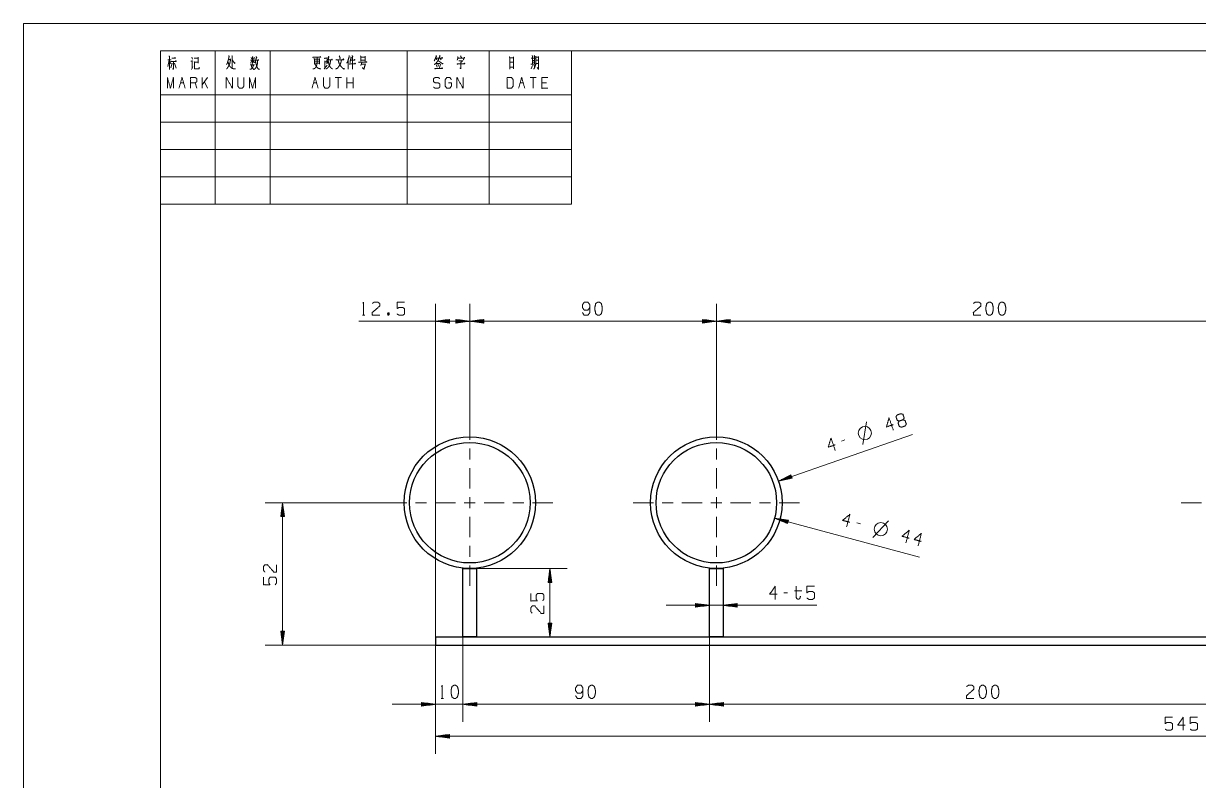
# Model space of a CAD drawing. Header units: millimetres. Extents: x 0 to 420, y 0 to 297.
# Drawn here: x 0 to 214.5, y 158.8 to 297 of the extents above; entities that cross this region are included whole.
import ezdxf

# ---------------------------------------------------------------- set-up
doc = ezdxf.new("R2010")
doc.units = ezdxf.units.MM
doc.layers.add('101', color=7, linetype='Continuous', true_color=0xffffff)

msp = doc.modelspace()

# ---------------------------------------------------------------- linework, layer by layer
at = {"layer": '101', "color": 133, "linetype": 'Continuous', "lineweight": 18}
for p, q in [((0, 297), (0, 0)), ((420, 297), (0, 297)), ((415, 292), (25, 292)), ((25, 292), (25, 264)), ((25, 292), (25, 5)), ((25, 292), (100, 292)), ((25, 292), (100, 292)), ((25, 292), (100, 292)), ((35, 292), (35, 264)), ((45, 292), (45, 264)), ((70, 292), (70, 264)), ((85, 292), (85, 264)), ((100, 292), (100, 264)), ((25, 284), (100, 284)), ((25, 279), (100, 279)), ((25, 274), (100, 274)), ((25, 269), (100, 269)), ((25, 264), (100, 264))]:
    msp.add_line(p, q, dxfattribs=at)
at = {"layer": '101', "color": 72, "linetype": 'Continuous', "lineweight": 18}
for p, q in [((26.57, 290.3), (26.35, 289.18)), ((26.36, 290.36), (26.98, 290.36)), ((26.69, 290.14), (26.91, 289.66)), ((27.11, 289.78), (26.88, 288.91)), ((27.56, 289.76), (27.87, 288.87)), ((30.74, 290.88), (30.87, 290.49)), ((31.13, 290.07), (31.22, 289.97)), ((37.42, 290.41), (37.77, 290.41)), ((41.69, 290.2), (41.43, 289.78)), ((41.53, 290.78), (41.66, 290.49)), ((41.88, 290.18), (42.11, 289.91)), ((42.14, 290.82), (41.95, 290.49)), ((53.1, 289.76), (53.98, 289.76)), ((53.11, 290.49), (53.99, 290.49)), ((53.11, 290.14), (53.98, 290.14)), ((54.01, 290.63), (54.01, 289.56)), ((55, 290.16), (55, 288.89)), ((55.02, 290.01), (55.35, 290.01)), ((55.4, 290.82), (55.37, 289.89)), ((59.27, 290.28), (59.27, 288.65)), ((61.56, 290.86), (62.32, 290.86)), ((61.56, 290.28), (62.32, 290.28)), ((61.73, 289.91), (61.56, 289.33)), ((61.6, 289.56), (62.33, 289.56)), ((62.33, 291.05), (62.33, 290.09)), ((75.35, 289.72), (76.07, 289.72)), ((75.6, 289.62), (75.76, 289.2)), ((76.13, 289.56), (75.92, 288.89)), ((76.04, 290.67), (76.21, 290.34)), ((92.86, 289.95), (93.25, 289.95)), ((93.22, 291.13), (93.33, 290.98)), ((30.65, 288.62), (30.93, 289.08)), ((41.4, 289.47), (42.16, 289.47)), ((75.31, 289.52), (75.48, 289.02)), ((92.92, 289.33), (92.65, 288.71)), ((93.18, 289.37), (93.28, 289.04)), ((93.75, 288.94), (94, 288.69)), ((28.66, 286.17), (29.22, 286.17)), ((31.62, 285.18), (31.34, 286.17)), ((33.59, 287.14), (32.63, 285.78)), ((32.63, 285.18), (32.63, 287.14)), ((33.59, 285.18), (33.04, 286.36)), ((52.94, 286.17), (53.49, 286.17)), ((58.02, 287.14), (56.9, 287.14)), ((57.46, 287.14), (57.46, 285.18)), ((59.02, 285.18), (59.02, 287.14)), ((60.14, 286.17), (59.02, 286.17)), ((60.14, 285.18), (60.14, 287.14)), ((90.65, 286.17), (91.2, 286.17)), ((93.6, 287.14), (92.49, 287.14)), ((93.05, 287.14), (93.05, 285.18)), ((95.45, 286.17), (94.61, 286.17)), ((61.85, 243.75), (62.28, 243.75)), ((66.53, 244.2), (66.69, 243.77)), ((153.2, 220.17), (153.89, 224.27)), ((149.91, 220.97), (149.28, 220.74)), ((155.01, 203.18), (157.88, 206.19)), ((152.74, 205.69), (152.09, 205.86)), ((139.47, 193.08), (138.79, 193.08)), ((140.73, 193.46), (142.06, 193.46)), ((76.23, 173.81), (76.65, 173.81))]:
    msp.add_line(p, q, dxfattribs=at)
at = {"layer": '101', "color": 22, "linetype": 'Continuous', "lineweight": 18}
for p, q in [((75.21, 185.02), (75.21, 245.83)), ((81.46, 224.7), (81.46, 245.83)), ((81.46, 224.7), (81.46, 245.83)), ((126.46, 224.7), (126.46, 245.83)), ((126.46, 224.7), (126.46, 245.83)), ((81.46, 242.65), (61.22, 242.65)), ((77.75, 242.99), (75.21, 242.65)), ((75.21, 242.65), (77.75, 242.32)), ((77.75, 242.68), (75.4, 242.68)), ((77.75, 242.63), (75.4, 242.63)), ((77.75, 242.73), (75.79, 242.73)), ((77.75, 242.58), (75.79, 242.58)), ((77.75, 242.78), (76.17, 242.78)), ((77.75, 242.53), (76.17, 242.53)), ((77.75, 242.83), (76.56, 242.83)), ((77.75, 242.48), (76.56, 242.48)), ((77.75, 242.88), (76.95, 242.88)), ((77.75, 242.42), (76.95, 242.42)), ((77.75, 242.93), (77.33, 242.93)), ((77.75, 242.37), (77.33, 242.37)), ((77.75, 242.98), (77.72, 242.98)), ((77.75, 242.98), (77.72, 242.98)), ((77.75, 242.32), (77.75, 242.99)), ((81.46, 242.65), (78.92, 242.99)), ((78.92, 242.99), (78.92, 242.32)), ((78.92, 242.98), (78.95, 242.98)), ((78.92, 242.98), (78.95, 242.98)), ((78.92, 242.93), (79.34, 242.93)), ((78.92, 242.88), (79.72, 242.88)), ((78.92, 242.83), (80.11, 242.83)), ((78.92, 242.78), (80.5, 242.78)), ((78.92, 242.73), (80.88, 242.73)), ((78.92, 242.68), (81.27, 242.68)), ((78.92, 242.32), (81.46, 242.65)), ((78.92, 242.63), (81.27, 242.63)), ((78.92, 242.58), (80.88, 242.58)), ((78.92, 242.53), (80.5, 242.53)), ((78.92, 242.48), (80.11, 242.48)), ((78.92, 242.42), (79.72, 242.42)), ((78.92, 242.37), (79.34, 242.37)), ((84, 242.99), (81.46, 242.65)), ((81.46, 242.65), (126.46, 242.65)), ((81.46, 242.65), (84, 242.32)), ((84, 242.68), (81.65, 242.68)), ((84, 242.63), (81.65, 242.63)), ((84, 242.73), (82.04, 242.73)), ((84, 242.58), (82.04, 242.58)), ((84, 242.78), (82.42, 242.78)), ((84, 242.53), (82.42, 242.53)), ((84, 242.83), (82.81, 242.83)), ((84, 242.48), (82.81, 242.48)), ((84, 242.88), (83.2, 242.88)), ((84, 242.42), (83.2, 242.42)), ((84, 242.93), (83.58, 242.93)), ((84, 242.37), (83.58, 242.37)), ((84, 242.98), (83.97, 242.98)), ((84, 242.98), (83.97, 242.98)), ((84, 242.32), (84, 242.99)), ((123.92, 242.99), (123.92, 242.32)), ((126.46, 242.65), (123.92, 242.99)), ((123.92, 242.98), (123.95, 242.98)), ((123.92, 242.98), (123.95, 242.98)), ((123.92, 242.93), (124.34, 242.93)), ((123.92, 242.88), (124.72, 242.88)), ((123.92, 242.83), (125.11, 242.83)), ((123.92, 242.78), (125.5, 242.78)), ((123.92, 242.73), (125.88, 242.73)), ((123.92, 242.68), (126.27, 242.68)), ((123.92, 242.32), (126.46, 242.65)), ((123.92, 242.63), (126.27, 242.63)), ((123.92, 242.58), (125.88, 242.58)), ((123.92, 242.53), (125.5, 242.53)), ((123.92, 242.48), (125.11, 242.48)), ((123.92, 242.42), (124.72, 242.42)), ((123.92, 242.37), (124.34, 242.37)), ((129, 242.99), (126.46, 242.65)), ((126.46, 242.65), (129, 242.32)), ((126.46, 242.65), (226.46, 242.65)), ((129, 242.68), (126.65, 242.68)), ((129, 242.63), (126.65, 242.63)), ((129, 242.73), (127.04, 242.73)), ((129, 242.58), (127.04, 242.58)), ((129, 242.78), (127.42, 242.78)), ((129, 242.53), (127.42, 242.53)), ((129, 242.83), (127.81, 242.83)), ((129, 242.48), (127.81, 242.48)), ((129, 242.88), (128.2, 242.88)), ((129, 242.42), (128.2, 242.42)), ((129, 242.93), (128.58, 242.93)), ((129, 242.37), (128.58, 242.37)), ((129, 242.98), (128.97, 242.98)), ((129, 242.98), (128.97, 242.98)), ((129, 242.32), (129, 242.99)), ((77.75, 242.32), (77.72, 242.32)), ((77.75, 242.32), (77.72, 242.32)), ((78.92, 242.32), (78.95, 242.32)), ((78.92, 242.32), (78.95, 242.32)), ((84, 242.32), (83.97, 242.32)), ((84, 242.32), (83.97, 242.32)), ((123.92, 242.32), (123.95, 242.32)), ((123.92, 242.32), (123.95, 242.32)), ((129, 242.32), (128.97, 242.32)), ((129, 242.32), (128.97, 242.32)), ((137.79, 213.47), (162.25, 222)), ((140.08, 214.62), (137.79, 213.47)), ((140.13, 214.48), (139.01, 214.09)), ((140.11, 214.52), (139.36, 214.26)), ((140.1, 214.57), (139.7, 214.44)), ((140.08, 214.62), (140.05, 214.61)), ((140.08, 214.62), (140.05, 214.61)), ((140.3, 213.99), (140.08, 214.62)), ((137.79, 213.47), (140.3, 213.99)), ((140.18, 214.33), (137.97, 213.56)), ((140.2, 214.28), (137.98, 213.51)), ((140.16, 214.38), (138.31, 213.74)), ((140.21, 214.24), (138.36, 213.59)), ((140.15, 214.43), (138.66, 213.91)), ((140.23, 214.19), (138.74, 213.67)), ((140.25, 214.14), (139.13, 213.75)), ((140.26, 214.09), (139.51, 213.83)), ((140.28, 214.05), (139.89, 213.91)), ((140.3, 214), (140.27, 213.99)), ((140.3, 214), (140.27, 213.99)), ((66.29, 209.52), (44.1, 209.52)), ((47.28, 209.52), (46.94, 206.98)), ((47.1, 206.98), (47.1, 208.17)), ((47.15, 206.98), (47.15, 208.56)), ((47.2, 206.98), (47.2, 208.94)), ((47.25, 206.98), (47.25, 209.33)), ((47.61, 206.98), (47.28, 209.52)), ((47.28, 183.52), (47.28, 209.52)), ((47.3, 206.98), (47.3, 209.33)), ((47.36, 206.98), (47.36, 208.94)), ((47.41, 206.98), (47.41, 208.56)), ((47.46, 206.98), (47.46, 208.17)), ((46.94, 206.98), (47.61, 206.98)), ((46.95, 206.98), (46.95, 207.01)), ((46.95, 206.98), (46.95, 207.01)), ((47, 206.98), (47, 207.4)), ((47.05, 206.98), (47.05, 207.79)), ((47.51, 206.98), (47.51, 207.79)), ((47.56, 206.98), (47.56, 207.4)), ((47.61, 206.98), (47.61, 207.01)), ((47.61, 206.98), (47.61, 207.01)), ((137.09, 206.68), (163.53, 199.61)), ((137.09, 206.68), (139.45, 205.7)), ((139.63, 206.35), (137.09, 206.68)), ((139.53, 206), (137.27, 206.61)), ((139.55, 206.05), (137.28, 206.66)), ((139.52, 205.95), (137.63, 206.46)), ((139.56, 206.1), (137.67, 206.6)), ((139.51, 205.9), (137.99, 206.31)), ((139.57, 206.15), (138.05, 206.55)), ((139.49, 205.85), (138.35, 206.16)), ((139.59, 206.2), (138.44, 206.5)), ((139.48, 205.8), (138.7, 206.01)), ((139.6, 206.25), (138.82, 206.45)), ((139.61, 206.29), (139.21, 206.4)), ((139.45, 205.7), (139.63, 206.35)), ((139.63, 206.34), (139.59, 206.35)), ((139.63, 206.34), (139.59, 206.35)), ((139.47, 205.75), (139.06, 205.86)), ((139.46, 205.71), (139.42, 205.71)), ((139.46, 205.71), (139.42, 205.71)), ((82.71, 197.52), (99.25, 197.52)), ((96.08, 197.52), (95.74, 194.98)), ((96.05, 194.98), (96.05, 197.33)), ((96.41, 194.98), (96.08, 197.52)), ((96.08, 185.02), (96.08, 197.52)), ((96.1, 194.98), (96.1, 197.33)), ((95.8, 194.98), (95.8, 195.4)), ((95.85, 194.98), (95.85, 195.79)), ((95.9, 194.98), (95.9, 196.17)), ((95.95, 194.98), (95.95, 196.56)), ((96, 194.98), (96, 196.94)), ((96.16, 194.98), (96.16, 196.94)), ((96.21, 194.98), (96.21, 196.56)), ((96.26, 194.98), (96.26, 196.17)), ((96.31, 194.98), (96.31, 195.79)), ((96.36, 194.98), (96.36, 195.4)), ((95.74, 194.98), (96.41, 194.98)), ((95.75, 194.98), (95.75, 195.01)), ((95.75, 194.98), (95.75, 195.01)), ((96.41, 194.98), (96.41, 195.01)), ((96.41, 194.98), (96.41, 195.01)), ((122.67, 191.12), (122.67, 190.45)), ((125.21, 190.79), (122.67, 191.12)), ((122.67, 191.12), (122.7, 191.12)), ((122.67, 191.12), (122.7, 191.12)), ((122.67, 191.07), (123.09, 191.07)), ((122.67, 191.02), (123.47, 191.02)), ((122.67, 190.97), (123.86, 190.97)), ((122.67, 190.92), (124.25, 190.92)), ((130.25, 191.12), (127.71, 190.79)), ((130.25, 190.92), (128.67, 190.92)), ((130.25, 190.97), (129.06, 190.97)), ((130.25, 191.02), (129.45, 191.02)), ((130.25, 191.07), (129.83, 191.07)), ((130.25, 191.12), (130.22, 191.12)), ((130.25, 191.12), (130.22, 191.12)), ((130.25, 190.45), (130.25, 191.12)), ((144.79, 190.79), (117.27, 190.79)), ((122.67, 190.86), (124.63, 190.86)), ((122.67, 190.81), (125.02, 190.81)), ((122.67, 190.45), (125.21, 190.79)), ((122.67, 190.76), (125.02, 190.76)), ((122.67, 190.71), (124.63, 190.71)), ((122.67, 190.66), (124.25, 190.66)), ((122.67, 190.61), (123.86, 190.61)), ((122.67, 190.56), (123.47, 190.56)), ((122.67, 190.51), (123.09, 190.51)), ((122.67, 190.46), (122.7, 190.46)), ((122.67, 190.46), (122.7, 190.46)), ((127.71, 190.79), (130.25, 190.45)), ((130.25, 190.81), (127.9, 190.81)), ((130.25, 190.76), (127.9, 190.76)), ((130.25, 190.86), (128.29, 190.86)), ((130.25, 190.71), (128.29, 190.71)), ((130.25, 190.66), (128.67, 190.66)), ((130.25, 190.61), (129.06, 190.61)), ((130.25, 190.56), (129.45, 190.56)), ((130.25, 190.51), (129.83, 190.51)), ((130.25, 190.46), (130.22, 190.46)), ((130.25, 190.46), (130.22, 190.46)), ((96.41, 187.56), (95.74, 187.56)), ((95.74, 187.56), (96.08, 185.02)), ((95.75, 187.56), (95.75, 187.53)), ((95.75, 187.56), (95.75, 187.53)), ((95.8, 187.56), (95.8, 187.14)), ((95.85, 187.56), (95.85, 186.76)), ((95.9, 187.56), (95.9, 186.37)), ((95.95, 187.56), (95.95, 185.99)), ((96, 187.56), (96, 185.6)), ((96.05, 187.56), (96.05, 185.22)), ((96.08, 185.02), (96.41, 187.56)), ((96.1, 187.56), (96.1, 185.22)), ((96.16, 187.56), (96.16, 185.6)), ((96.21, 187.56), (96.21, 185.99)), ((96.26, 187.56), (96.26, 186.37)), ((96.31, 187.56), (96.31, 186.76)), ((96.36, 187.56), (96.36, 187.14)), ((96.41, 187.56), (96.41, 187.53)), ((96.41, 187.56), (96.41, 187.53)), ((46.94, 186.06), (47.28, 183.52)), ((47.61, 186.06), (46.94, 186.06)), ((46.95, 186.06), (46.95, 186.03)), ((46.95, 186.06), (46.95, 186.03)), ((47, 186.06), (47, 185.64)), ((47.05, 186.06), (47.05, 185.26)), ((47.1, 186.06), (47.1, 184.87)), ((47.15, 186.06), (47.15, 184.49)), ((47.2, 186.06), (47.2, 184.1)), ((47.25, 186.06), (47.25, 183.72)), ((47.28, 183.52), (47.61, 186.06)), ((47.3, 186.06), (47.3, 183.72)), ((47.36, 186.06), (47.36, 184.1)), ((47.41, 186.06), (47.41, 184.49)), ((47.46, 186.06), (47.46, 184.87)), ((47.51, 186.06), (47.51, 185.26)), ((47.56, 186.06), (47.56, 185.64)), ((47.61, 186.06), (47.61, 186.03)), ((47.61, 186.06), (47.61, 186.03)), ((75.21, 185.02), (75.21, 169.55)), ((80.21, 185.02), (80.21, 169.55)), ((80.21, 185.02), (80.21, 169.55)), ((82.71, 185.02), (99.25, 185.02)), ((125.21, 185.02), (125.21, 169.55)), ((125.21, 185.02), (125.21, 169.55)), ((75.21, 183.52), (44.1, 183.52)), ((75.21, 183.52), (75.21, 163.71)), ((67.27, 172.72), (88.15, 172.72)), ((72.67, 173.06), (72.67, 172.39)), ((75.21, 172.72), (72.67, 173.06)), ((72.67, 173.05), (72.7, 173.05)), ((72.67, 173.05), (72.7, 173.05)), ((72.67, 173), (73.09, 173)), ((72.67, 172.95), (73.47, 172.95)), ((72.67, 172.9), (73.86, 172.9)), ((72.67, 172.85), (74.25, 172.85)), ((72.67, 172.8), (74.63, 172.8)), ((72.67, 172.75), (75.02, 172.75)), ((72.67, 172.39), (75.21, 172.72)), ((72.67, 172.7), (75.02, 172.7)), ((72.67, 172.65), (74.63, 172.65)), ((72.67, 172.59), (74.25, 172.59)), ((72.67, 172.54), (73.86, 172.54)), ((72.67, 172.49), (73.47, 172.49)), ((72.67, 172.44), (73.09, 172.44)), ((72.67, 172.39), (72.7, 172.39)), ((72.67, 172.39), (72.7, 172.39)), ((82.75, 173.06), (80.21, 172.72)), ((82.75, 173.06), (80.21, 172.72)), ((80.21, 172.72), (82.75, 172.39)), ((125.21, 172.72), (80.21, 172.72)), ((80.21, 172.72), (82.75, 172.39)), ((82.75, 172.75), (80.4, 172.75)), ((82.75, 172.75), (80.4, 172.75)), ((82.75, 172.7), (80.4, 172.7)), ((82.75, 172.7), (80.4, 172.7)), ((82.75, 172.8), (80.79, 172.8)), ((82.75, 172.8), (80.79, 172.8)), ((82.75, 172.65), (80.79, 172.65)), ((82.75, 172.65), (80.79, 172.65)), ((82.75, 172.85), (81.17, 172.85)), ((82.75, 172.85), (81.17, 172.85)), ((82.75, 172.59), (81.17, 172.59)), ((82.75, 172.59), (81.17, 172.59)), ((82.75, 172.9), (81.56, 172.9)), ((82.75, 172.9), (81.56, 172.9)), ((82.75, 172.54), (81.56, 172.54)), ((82.75, 172.54), (81.56, 172.54)), ((82.75, 172.95), (81.95, 172.95)), ((82.75, 172.95), (81.95, 172.95)), ((82.75, 172.49), (81.95, 172.49)), ((82.75, 172.49), (81.95, 172.49)), ((82.75, 173), (82.33, 173)), ((82.75, 173), (82.33, 173)), ((82.75, 172.44), (82.33, 172.44)), ((82.75, 172.44), (82.33, 172.44)), ((82.75, 173.05), (82.72, 173.05)), ((82.75, 173.05), (82.72, 173.05)), ((82.75, 173.05), (82.72, 173.05)), ((82.75, 173.05), (82.72, 173.05)), ((82.75, 172.39), (82.72, 172.39)), ((82.75, 172.39), (82.72, 172.39)), ((82.75, 172.39), (82.72, 172.39)), ((82.75, 172.39), (82.72, 172.39)), ((82.75, 172.39), (82.75, 173.06)), ((82.75, 172.39), (82.75, 173.06)), ((122.67, 173.06), (122.67, 172.39)), ((125.21, 172.72), (122.67, 173.06)), ((122.67, 173.05), (122.7, 173.05)), ((122.67, 173.05), (122.7, 173.05)), ((122.67, 173), (123.09, 173)), ((122.67, 172.95), (123.47, 172.95)), ((122.67, 172.9), (123.86, 172.9)), ((122.67, 172.85), (124.25, 172.85)), ((122.67, 172.8), (124.63, 172.8)), ((122.67, 172.75), (125.02, 172.75)), ((122.67, 172.39), (125.21, 172.72)), ((122.67, 172.7), (125.02, 172.7)), ((122.67, 172.65), (124.63, 172.65)), ((122.67, 172.59), (124.25, 172.59)), ((122.67, 172.54), (123.86, 172.54)), ((122.67, 172.49), (123.47, 172.49)), ((122.67, 172.44), (123.09, 172.44)), ((122.67, 172.39), (122.7, 172.39)), ((122.67, 172.39), (122.7, 172.39)), ((127.75, 173.06), (125.21, 172.72)), ((225.21, 172.72), (125.21, 172.72)), ((125.21, 172.72), (127.75, 172.39)), ((127.75, 172.75), (125.4, 172.75)), ((127.75, 172.7), (125.4, 172.7)), ((127.75, 172.8), (125.79, 172.8)), ((127.75, 172.65), (125.79, 172.65)), ((127.75, 172.85), (126.17, 172.85)), ((127.75, 172.59), (126.17, 172.59)), ((127.75, 172.9), (126.56, 172.9)), ((127.75, 172.54), (126.56, 172.54)), ((127.75, 172.95), (126.95, 172.95)), ((127.75, 172.49), (126.95, 172.49)), ((127.75, 173), (127.33, 173)), ((127.75, 172.44), (127.33, 172.44)), ((127.75, 173.05), (127.72, 173.05)), ((127.75, 173.05), (127.72, 173.05)), ((127.75, 172.39), (127.72, 172.39)), ((127.75, 172.39), (127.72, 172.39)), ((127.75, 172.39), (127.75, 173.06)), ((77.75, 167.22), (75.21, 166.89)), ((75.21, 166.89), (347.71, 166.89)), ((75.21, 166.89), (77.75, 166.55)), ((77.75, 166.91), (75.4, 166.91)), ((77.75, 166.86), (75.4, 166.86)), ((77.75, 166.96), (75.79, 166.96)), ((77.75, 166.81), (75.79, 166.81)), ((77.75, 167.02), (76.17, 167.02)), ((77.75, 166.76), (76.17, 166.76)), ((77.75, 167.07), (76.56, 167.07)), ((77.75, 166.71), (76.56, 166.71)), ((77.75, 167.12), (76.95, 167.12)), ((77.75, 166.66), (76.95, 166.66)), ((77.75, 167.17), (77.33, 167.17)), ((77.75, 166.61), (77.33, 166.61)), ((77.75, 167.22), (77.72, 167.22)), ((77.75, 167.22), (77.72, 167.22)), ((77.75, 166.56), (77.72, 166.56)), ((77.75, 166.56), (77.72, 166.56)), ((77.75, 166.55), (77.75, 167.22))]:
    msp.add_line(p, q, dxfattribs=at)
at = {"layer": '101', "color": 151, "linetype": 'Continuous', "lineweight": 18}
for p, q in [((81.46, 221), (81.46, 224.7)), ((126.46, 221), (126.46, 224.7)), ((81.46, 217.4), (81.46, 219.41)), ((126.46, 217.4), (126.46, 219.41)), ((81.46, 212.11), (81.46, 215.81)), ((126.46, 212.11), (126.46, 215.81)), ((81.46, 208.52), (81.46, 210.53)), ((126.46, 208.52), (126.46, 210.53)), ((69.99, 209.52), (66.29, 209.52)), ((73.58, 209.52), (71.57, 209.52)), ((78.87, 209.52), (75.17, 209.52)), ((80.46, 209.52), (82.46, 209.52)), ((84.05, 209.52), (87.75, 209.52)), ((89.34, 209.52), (91.35, 209.52)), ((92.93, 209.52), (96.64, 209.52)), ((114.99, 209.52), (111.29, 209.52)), ((118.58, 209.52), (116.57, 209.52)), ((123.87, 209.52), (120.17, 209.52)), ((125.46, 209.52), (127.46, 209.52)), ((129.05, 209.52), (132.75, 209.52)), ((134.34, 209.52), (136.35, 209.52)), ((137.93, 209.52), (141.64, 209.52)), ((214.99, 209.52), (211.29, 209.52)), ((81.46, 206.93), (81.46, 203.23)), ((126.46, 206.93), (126.46, 203.23)), ((81.46, 201.64), (81.46, 199.64)), ((126.46, 201.64), (126.46, 199.64)), ((81.46, 198.05), (81.46, 194.35)), ((126.46, 198.05), (126.46, 194.35))]:
    msp.add_line(p, q, dxfattribs=at)
at = {"layer": '101', "color": 163, "linetype": 'Continuous', "lineweight": 25}
for p, q in [((80.21, 197.52), (82.71, 197.52)), ((80.21, 185.02), (80.21, 197.52)), ((82.71, 197.52), (82.71, 185.02)), ((125.21, 197.52), (127.71, 197.52)), ((125.21, 185.02), (125.21, 197.52)), ((127.71, 197.52), (127.71, 185.02)), ((75.21, 185.02), (347.71, 185.02)), ((75.21, 185.02), (75.21, 183.52)), ((82.71, 185.02), (80.21, 185.02)), ((127.71, 185.02), (125.21, 185.02)), ((75.21, 183.52), (347.71, 183.52))]:
    msp.add_line(p, q, dxfattribs=at)
at = {"layer": '101', "color": 72, "linetype": 'Continuous', "lineweight": 18}
for centre in [(153.57, 222.24), (156.48, 204.69)]:
    msp.add_circle(centre, 1.2, dxfattribs=at)
at = {"layer": '101', "color": 163, "linetype": 'Continuous', "lineweight": 25}
for centre, radius in [((81.46, 209.52), 12), ((126.46, 209.52), 12), ((81.46, 209.52), 11), ((126.46, 209.52), 11)]:
    msp.add_circle(centre, radius, dxfattribs=at)
at = {"layer": '101', "color": 72, "linetype": 'Continuous', "lineweight": 18}
for points, knots in [([(26.57, 291.07), (26.67, 290.94), (26.67, 288.6)], [0, 0, 0.064393, 1, 1]), ([(26.92, 290.07), (27.87, 290.07), (27.81, 290.24), (27.74, 290.09)], [0, 0, 0.737857, 0.874089, 1, 1]), ([(27.1, 290.69), (27.73, 290.69), (27.68, 290.82), (27.64, 290.74)], [0, 0, 0.736257, 0.890366, 1, 1]), ([(27.36, 290.07), (27.36, 288.65), (27.2, 288.73)], [0, 0, 0.887515, 1, 1]), ([(30.55, 290.14), (30.8, 290.14), (30.8, 290.26), (30.8, 288.81)], [0, 0, 0.136549, 0.204721, 1, 1]), ([(31.28, 290.69), (31.21, 290.63), (31.15, 290.69), (31.88, 290.69), (31.88, 290.88), (31.88, 289.78), (31.88, 289.97), (31.22, 289.97), (31.22, 288.83), (31.24, 288.75), (31.35, 288.71), (32.04, 288.71), (32.04, 289.02)], [0, 0, 0.017819, 0.033666, 0.169515, 0.204099, 0.407776, 0.442364, 0.564628, 0.775991, 0.791603, 0.814658, 0.942357, 1, 1]), ([(37.8, 290.55), (37.71, 289.95), (37.65, 289.76), (37.62, 289.62), (37.53, 289.47), (37.46, 289.31), (37.42, 289.18), (37.31, 289.02), (37.23, 288.89), (37.04, 288.71)], [0, 0, 0.296659, 0.392137, 0.46442, 0.547267, 0.635799, 0.700206, 0.795426, 0.869797, 1, 1]), ([(37.46, 291.13), (37.53, 290.94), (37.46, 290.67), (37.43, 290.53), (37.37, 290.34), (37.31, 290.14), (37.26, 289.95), (37.21, 289.78), (37.14, 289.66), (37.05, 289.52)], [0, 0, 0.116545, 0.278927, 0.365002, 0.478708, 0.603961, 0.717668, 0.817418, 0.901357, 1, 1]), ([(37.31, 290.01), (37.37, 289.87), (37.42, 289.7), (37.45, 289.56), (37.59, 289.27), (37.67, 289.18), (37.87, 288.98), (37.99, 288.87), (38.13, 288.79), (38.34, 288.73), (38.53, 288.73), (38.68, 288.71)], [0, 0, 0.075191, 0.157626, 0.228751, 0.384956, 0.438117, 0.578248, 0.65344, 0.734339, 0.837348, 0.928887, 1, 1]), ([(38.05, 291.11), (38.1, 290.96), (38.1, 288.87)], [0, 0, 0.06955, 1, 1]), ([(38.08, 290.38), (38.56, 289.72), (38.56, 289.91)], [0, 0, 0.814818, 1, 1]), ([(41.73, 290.94), (41.86, 290.88), (41.81, 290.92), (41.81, 289.76), (41.81, 290.3), (41.4, 290.3), (42.22, 290.3)], [0, 0, 0.046318, 0.069123, 0.437816, 0.608997, 0.739331, 1, 1]), ([(41.76, 289.68), (41.59, 289.1), (42.03, 288.62)], [0, 0, 0.483237, 1, 1]), ([(42.73, 290.2), (42.73, 289.95), (42.7, 289.68), (42.63, 289.39), (42.51, 289.1), (42.38, 288.89), (42.23, 288.71), (42.03, 288.58)], [0, 0, 0.134106, 0.280228, 0.441583, 0.610314, 0.742762, 0.870657, 1, 1]), ([(42.46, 290.96), (42.6, 290.82), (42.55, 290.86), (42.22, 289.8)], [0, 0, 0.143537, 0.187773, 1, 1]), ([(42.38, 290.01), (42.42, 289.8), (42.46, 289.56), (42.55, 289.27), (42.67, 288.98), (42.8, 288.75), (42.99, 288.6), (43.04, 288.75)], [0, 0, 0.122124, 0.267694, 0.442444, 0.622807, 0.774615, 0.912625, 1, 1]), ([(42.44, 290.28), (42.93, 290.28), (42.9, 290.45), (42.85, 290.34)], [0, 0, 0.634119, 0.848445, 1, 1]), ([(52.91, 290.86), (52.88, 290.76), (52.79, 290.88), (54.27, 290.88), (54.2, 290.98), (54.14, 290.88)], [0, 0, 0.054227, 0.130909, 0.87613, 0.940043, 1, 1]), ([(53.57, 290.88), (53.57, 289.72), (53.52, 289.58), (53.51, 289.41), (53.45, 289.2), (53.38, 289.04), (53.29, 288.91), (53.16, 288.81), (53.03, 288.75), (52.82, 288.73)], [0, 0, 0.455623, 0.515134, 0.580482, 0.665033, 0.736192, 0.79598, 0.861823, 0.919058, 1, 1]), ([(53.01, 290.63), (53.1, 290.49), (53.1, 289.58)], [0, 0, 0.156848, 1, 1]), ([(53.22, 289.6), (53.29, 289.43), (53.38, 289.29), (53.48, 289.16), (53.55, 289.04), (53.63, 288.94), (53.76, 288.87), (53.9, 288.79), (54.07, 288.75), (54.26, 288.71)], [0, 0, 0.124249, 0.240531, 0.35103, 0.449957, 0.536949, 0.636896, 0.752292, 0.866372, 1, 1]), ([(55.06, 290.65), (54.99, 290.57), (54.93, 290.65), (55.37, 290.65)], [0, 0, 0.169755, 0.325542, 1, 1]), ([(56.04, 290.36), (56.03, 290.16), (56, 289.95), (55.97, 289.72), (55.91, 289.52), (55.84, 289.33), (55.75, 289.18), (55.65, 289.02), (55.54, 288.91), (55.41, 288.81), (55.21, 288.71)], [0, 0, 0.105429, 0.211651, 0.328282, 0.437572, 0.539265, 0.625346, 0.724284, 0.79827, 0.883378, 1, 1]), ([(55.67, 291.05), (55.72, 290.96), (55.63, 290.41), (55.51, 289.99), (55.47, 289.85), (55.35, 289.62)], [0, 0, 0.062603, 0.440485, 0.727862, 0.828992, 1, 1]), ([(55.62, 290.18), (55.65, 289.99), (55.69, 289.8), (55.72, 289.6), (55.81, 289.43), (55.88, 289.29), (55.95, 289.12), (56.06, 288.98), (56.2, 288.83), (56.39, 288.73)], [0, 0, 0.109654, 0.220947, 0.342501, 0.451483, 0.545868, 0.651144, 0.754315, 0.874064, 1, 1]), ([(55.67, 290.38), (56.38, 290.38), (56.29, 290.49), (56.17, 290.36)], [0, 0, 0.696293, 0.830826, 1, 1]), ([(57.14, 290.45), (57.05, 290.34), (57.01, 290.38), (58.48, 290.38), (58.38, 290.55), (58.28, 290.41)], [0, 0, 0.066333, 0.095822, 0.818123, 0.913284, 1, 1]), ([(58.04, 290.41), (57.97, 290.01), (57.83, 289.6), (57.56, 289.16), (57.33, 288.87), (56.99, 288.69)], [0, 0, 0.190069, 0.398701, 0.640199, 0.817216, 1, 1]), ([(57.42, 290.3), (57.49, 290.07), (57.66, 289.58), (57.94, 289.18), (58.25, 288.83), (58.53, 288.71), (58.59, 288.79), (58.48, 288.62)], [0, 0, 0.103286, 0.330833, 0.538837, 0.740597, 0.872112, 0.915905, 1, 1]), ([(57.64, 291.07), (57.81, 290.65), (57.83, 290.76), (57.75, 290.55)], [0, 0, 0.581176, 0.716263, 1, 1]), ([(59.43, 291.13), (59.46, 290.98), (59.26, 290.34), (59.19, 290.09), (59.1, 289.95), (59, 289.76)], [0, 0, 0.101083, 0.561706, 0.738774, 0.854629, 1, 1]), ([(59.58, 289.66), (59.55, 289.52), (59.48, 289.66), (60.58, 289.66), (60.5, 289.78), (60.47, 289.68)], [0, 0, 0.08907, 0.186879, 0.848313, 0.935185, 1, 1]), ([(59.74, 290.92), (59.84, 290.69), (59.79, 290.78), (59.58, 289.91)], [0, 0, 0.200658, 0.282145, 1, 1]), ([(59.68, 290.3), (60.5, 290.3), (60.44, 290.45), (60.37, 290.3)], [0, 0, 0.720068, 0.857376, 1, 1]), ([(60.01, 291.13), (60.12, 290.98), (60.06, 291.05), (60.06, 288.65)], [0, 0, 0.069697, 0.101625, 1, 1]), ([(61.28, 289.91), (61.23, 289.85), (61.15, 289.95), (62.68, 289.95), (62.6, 290.01), (62.49, 289.91)], [0, 0, 0.038001, 0.105809, 0.873511, 0.927246, 1, 1]), ([(61.5, 291.07), (61.57, 290.98), (61.57, 290.14)], [0, 0, 0.115189, 1, 1]), ([(62.4, 289.62), (62.13, 288.65), (61.85, 288.94)], [0, 0, 0.71586, 1, 1]), ([(75.94, 291.15), (76.05, 291.03), (76.01, 291.05), (75.72, 290.38), (75.58, 290.14), (75.44, 289.95), (75.28, 289.72), (74.96, 289.52)], [0, 0, 0.080396, 0.103261, 0.444362, 0.576789, 0.688375, 0.819716, 1, 1]), ([(75.29, 291.17), (75.39, 291.03), (75.37, 291.07), (74.97, 290.16), (75.2, 290.69), (75.72, 290.69), (75.31, 290.69), (75.45, 290.34)], [0, 0, 0.057042, 0.07334, 0.392466, 0.581127, 0.745774, 0.87749, 1, 1]), ([(75.66, 290.26), (75.85, 290.09), (76.04, 289.97), (76.18, 289.87), (76.39, 289.7), (76.58, 289.68), (76.42, 289.6)], [0, 0, 0.194845, 0.370351, 0.508814, 0.712321, 0.860156, 1, 1]), ([(75.89, 290.69), (76.48, 290.69), (76.4, 290.84), (76.33, 290.74)], [0, 0, 0.669422, 0.855054, 1, 1]), ([(79.33, 289.68), (79.21, 289.52), (79.13, 289.66), (80.57, 289.66), (80.44, 289.76), (80.37, 289.68)], [0, 0, 0.096613, 0.17732, 0.867547, 0.947356, 1, 1]), ([(79.24, 290.92), (79.36, 290.69), (79.33, 290.78), (79.15, 290.28)], [0, 0, 0.294025, 0.394866, 1, 1]), ([(79.32, 290.67), (80.43, 290.67), (80.5, 290.84), (80.28, 290.36)], [0, 0, 0.611939, 0.711554, 1, 1]), ([(79.48, 290.2), (80.15, 290.2), (80.21, 290.26), (79.87, 289.89), (79.77, 289.97), (79.84, 289.89), (79.84, 288.73), (79.62, 288.87)], [0, 0, 0.230144, 0.259318, 0.430979, 0.476011, 0.513789, 0.910079, 1, 1]), ([(79.77, 291.11), (79.89, 290.82), (79.93, 290.86), (79.89, 290.76)], [0, 0, 0.644011, 0.768354, 1, 1]), ([(88.67, 290.94), (88.75, 290.78), (88.75, 288.69), (88.75, 289.02), (89.45, 289.02), (89.45, 288.71), (89.45, 290.88), (89.45, 290.76), (88.76, 290.76), (88.76, 289.95), (89.46, 289.95)], [0, 0, 0.022322, 0.280074, 0.320905, 0.407511, 0.44579, 0.713751, 0.729062, 0.813864, 0.913394, 1, 1]), ([(92.86, 291.13), (92.97, 290.98), (92.9, 291.07), (92.9, 289.56), (92.62, 289.56), (93.47, 289.56), (93.25, 289.56), (93.25, 291.07), (93.25, 290.67), (92.64, 290.67), (93.43, 290.67), (93.25, 290.67), (93.25, 290.26), (92.87, 290.26)], [0, 0, 0.025061, 0.039924, 0.243199, 0.280605, 0.39479, 0.42432, 0.627595, 0.680502, 0.763188, 0.869498, 0.893122, 0.948813, 1, 1]), ([(93.49, 291.03), (93.53, 290.88), (93.53, 289.7), (93.47, 289.43), (93.34, 289.12), (93.25, 288.87), (93.14, 288.69)], [0, 0, 0.062372, 0.548434, 0.661879, 0.800828, 0.909362, 1, 1]), ([(93.53, 290.86), (94, 290.86), (94, 290.98), (94, 288.62), (94, 290.28), (93.56, 290.28), (93.97, 290.28), (93.97, 289.7), (93.56, 289.7)], [0, 0, 0.072646, 0.091913, 0.457973, 0.714856, 0.782961, 0.846526, 0.936435, 1, 1]), ([(42.01, 289.41), (41.89, 289.16), (41.82, 288.98), (41.69, 288.79), (41.56, 288.69), (41.34, 288.65)], [0, 0, 0.251055, 0.434029, 0.64262, 0.795766, 1, 1]), ([(55.03, 288.89), (54.94, 288.71), (54.88, 288.73), (55.41, 289.37)], [0, 0, 0.187521, 0.244051, 1, 1]), ([(75.23, 288.81), (75.12, 288.71), (75.07, 288.81), (76.46, 288.81), (76.39, 288.94), (76.29, 288.79)], [0, 0, 0.078897, 0.135659, 0.837617, 0.910404, 1, 1]), ([(26.26, 285.18), (26.26, 287.14), (26.82, 285.18), (27.37, 287.14), (27.37, 285.18)], [0, 0, 0.245192, 0.5, 0.754808, 1, 1]), ([(30.51, 285.18), (30.51, 287.14), (31.34, 287.14), (31.62, 286.96), (31.62, 286.36), (31.34, 286.17), (30.51, 286.17)], [0, 0, 0.400952, 0.571035, 0.639278, 0.761676, 0.829917, 1, 1]), ([(37.01, 285.18), (37.01, 287.14), (38.12, 285.18), (38.12, 287.14)], [0, 0, 0.317574, 0.682426, 1, 1]), ([(39.13, 287.14), (39.13, 285.57), (39.39, 285.18), (39.95, 285.18), (40.24, 285.57), (40.24, 287.14)], [0, 0, 0.337152, 0.438599, 0.557781, 0.662848, 1, 1]), ([(41.25, 285.18), (41.25, 287.14), (41.81, 285.18), (42.36, 287.14), (42.36, 285.18)], [0, 0, 0.245192, 0.5, 0.754808, 1, 1]), ([(54.78, 287.14), (54.78, 285.57), (55.05, 285.18), (55.6, 285.18), (55.89, 285.57), (55.89, 287.14)], [0, 0, 0.337152, 0.438599, 0.557781, 0.662848, 1, 1]), ([(74.85, 285.36), (75.13, 285.18), (75.7, 285.18), (75.98, 285.39), (75.98, 285.97), (75.7, 286.17), (75.15, 286.17), (74.85, 286.36), (74.85, 286.96), (75.15, 287.14), (75.7, 287.14), (75.98, 286.96)], [0, 0, 0.068035, 0.184054, 0.254521, 0.372333, 0.442799, 0.555843, 0.626367, 0.748393, 0.81892, 0.931964, 1, 1]), ([(77.55, 286.17), (78.1, 286.17), (78.1, 285.57), (77.82, 285.18), (77.25, 285.18), (76.97, 285.57), (76.97, 286.75), (77.27, 287.14), (77.81, 287.14), (78.09, 286.75)], [0, 0, 0.103295, 0.214797, 0.304261, 0.410274, 0.499739, 0.718892, 0.809956, 0.910533, 1, 1]), ([(79.11, 285.18), (79.11, 287.14), (80.22, 285.18), (80.22, 287.14)], [0, 0, 0.317574, 0.682426, 1, 1]), ([(88.25, 285.18), (89.07, 285.18), (89.36, 285.57), (89.36, 286.75), (89.07, 287.14), (88.25, 287.14), (88.25, 285.18)], [0, 0, 0.142133, 0.227159, 0.431787, 0.516817, 0.65895, 1, 1]), ([(90.37, 285.18), (90.93, 287.14), (91.48, 285.18)], [0, 0, 0.5, 1, 1]), ([(95.73, 285.18), (94.61, 285.18), (94.61, 287.14), (95.73, 287.14)], [0, 0, 0.265389, 0.734611, 1, 1]), ([(61.92, 245.92), (62.06, 246.12), (62.06, 243.75)], [0, 0, 0.093492, 1, 1]), ([(63.67, 245.9), (63.99, 246.12), (64.68, 246.12), (65.01, 245.9), (65.01, 245.42), (63.65, 244.22), (63.67, 243.75), (65.01, 243.75)], [0, 0, 0.069692, 0.192977, 0.265273, 0.350228, 0.674739, 0.759753, 1, 1]), ([(68.2, 243.97), (68.54, 243.75), (69.23, 243.75), (69.56, 243.97), (69.56, 244.92), (69.23, 245.17), (68.54, 245.17), (68.2, 244.95), (68.2, 246.12), (69.56, 246.12)], [0, 0, 0.062228, 0.168343, 0.230571, 0.376815, 0.441266, 0.547381, 0.609609, 0.79049, 1, 1]), ([(102.02, 244.22), (102.34, 243.75), (103.03, 243.75), (103.36, 244.22), (103.36, 245.65), (103.03, 246.12), (102.34, 246.12), (102.02, 245.65), (102, 245.17), (102.34, 244.7), (103.03, 244.7), (103.36, 245.17)], [0, 0, 0.076857, 0.169525, 0.247729, 0.439295, 0.5175, 0.610168, 0.687025, 0.750924, 0.829128, 0.921796, 1, 1]), ([(105.13, 243.75), (105.46, 244), (105.64, 244.7), (105.64, 245.17), (105.46, 245.9), (105.13, 246.12), (104.79, 246.12), (104.45, 245.9), (104.28, 245.17), (104.3, 244.7), (104.45, 244), (104.79, 243.75), (105.13, 243.75)], [0, 0, 0.067527, 0.18397, 0.260584, 0.380943, 0.446141, 0.500306, 0.565504, 0.685863, 0.76253, 0.878309, 0.945835, 1, 1]), ([(173.38, 245.9), (173.7, 246.12), (174.39, 246.12), (174.72, 245.9), (174.72, 245.42), (173.36, 244.22), (173.38, 243.75), (174.72, 243.75)], [0, 0, 0.069691, 0.192979, 0.265274, 0.350228, 0.674739, 0.759753, 1, 1]), ([(176.49, 243.75), (176.82, 244), (177, 244.7), (177, 245.17), (176.82, 245.9), (176.49, 246.12), (176.15, 246.12), (175.82, 245.9), (175.64, 245.17), (175.66, 244.7), (175.82, 244), (176.15, 243.75), (176.49, 243.75)], [0, 0, 0.067528, 0.183971, 0.260584, 0.380942, 0.446142, 0.500308, 0.565504, 0.685863, 0.76253, 0.878309, 0.945834, 1, 1]), ([(178.76, 243.75), (179.1, 244), (179.28, 244.7), (179.28, 245.17), (179.1, 245.9), (178.76, 246.12), (178.43, 246.12), (178.09, 245.9), (177.92, 245.17), (177.93, 244.7), (178.09, 244), (178.43, 243.75), (178.76, 243.75)], [0, 0, 0.067528, 0.183971, 0.260585, 0.380944, 0.446143, 0.500306, 0.565505, 0.685864, 0.762531, 0.878309, 0.945837, 1, 1]), ([(66.53, 243.77), (66.69, 243.77), (66.78, 244), (66.69, 244.2), (66.53, 244.2), (66.44, 244), (66.53, 243.77), (66.69, 244.2)], [0, 0, 0.093975, 0.236791, 0.365956, 0.45993, 0.589096, 0.731913, 1, 1]), ([(159.85, 224.43), (159.48, 224.54), (159.24, 225.22), (159.47, 225.54), (160.12, 225.77), (160.51, 225.67), (160.75, 224.98), (160.51, 224.66), (159.85, 224.43), (159.62, 224.09), (159.85, 223.43), (160.25, 223.3), (160.9, 223.53), (161.14, 223.85), (160.91, 224.53), (160.51, 224.66)], [0, 0, 0.047573, 0.136084, 0.183657, 0.267813, 0.317163, 0.405674, 0.455026, 0.539182, 0.590296, 0.675755, 0.726868, 0.811024, 0.860374, 0.948887, 1, 1]), ([(158.76, 223.78), (157.49, 223.34), (157.97, 225.02), (158.75, 222.78)], [0, 0, 0.245869, 0.565297, 1, 1]), ([(148.16, 220.09), (146.89, 219.65), (147.37, 221.33), (148.16, 219.08)], [0, 0, 0.245869, 0.565295, 1, 1]), ([(150.8, 205.95), (149.5, 206.3), (150.84, 207.41), (150.23, 205.12)], [0, 0, 0.245869, 0.565296, 1, 1]), ([(161.64, 203.05), (160.34, 203.4), (161.68, 204.51), (161.07, 202.22)], [0, 0, 0.245868, 0.565294, 1, 1]), ([(163.84, 202.46), (162.54, 202.81), (163.88, 203.93), (163.27, 201.63)], [0, 0, 0.24587, 0.565296, 1, 1]), ([(44.04, 196.86), (43.81, 197.18), (43.81, 197.87), (44.04, 198.2), (44.51, 198.2), (45.71, 196.84), (46.19, 196.86), (46.19, 198.2)], [0, 0, 0.069691, 0.192976, 0.265274, 0.350227, 0.67474, 0.759752, 1, 1]), ([(45.96, 194.56), (46.19, 194.9), (46.19, 195.59), (45.96, 195.92), (45.01, 195.92), (44.76, 195.59), (44.76, 194.9), (44.99, 194.56), (43.81, 194.56), (43.81, 195.92)], [0, 0, 0.062227, 0.168342, 0.230571, 0.376816, 0.441267, 0.547382, 0.609609, 0.79049, 1, 1]), ([(137.53, 192.83), (136.18, 192.83), (137.19, 194.26), (137.19, 191.88)], [0, 0, 0.245868, 0.565294, 1, 1]), ([(141.81, 192.46), (141.72, 192.11), (141.53, 191.91), (141.28, 191.91), (141.07, 192.11), (141, 192.46), (141, 194.28)], [0, 0, 0.107403, 0.190396, 0.26402, 0.35076, 0.456999, 1, 1]), ([(142.99, 192.11), (143.33, 191.88), (144.02, 191.88), (144.35, 192.11), (144.35, 193.06), (144.02, 193.31), (143.33, 193.31), (142.99, 193.08), (142.99, 194.26), (144.35, 194.26)], [0, 0, 0.062228, 0.168343, 0.230571, 0.376815, 0.441263, 0.547379, 0.609606, 0.79049, 1, 1]), ([(94.76, 191.59), (94.99, 191.93), (94.99, 192.62), (94.76, 192.95), (93.81, 192.95), (93.56, 192.62), (93.56, 191.93), (93.79, 191.59), (92.61, 191.59), (92.61, 192.95)], [0, 0, 0.062227, 0.168342, 0.230571, 0.376816, 0.441267, 0.547382, 0.609609, 0.79049, 1, 1]), ([(92.84, 189.33), (92.61, 189.65), (92.61, 190.34), (92.84, 190.68), (93.31, 190.68), (94.51, 189.31), (94.99, 189.33), (94.99, 190.68)], [0, 0, 0.069693, 0.192977, 0.265274, 0.350227, 0.67474, 0.759751, 1, 1]), ([(76.3, 175.99), (76.44, 176.19), (76.44, 173.81)], [0, 0, 0.093486, 1, 1]), ([(78.88, 173.81), (79.21, 174.06), (79.39, 174.76), (79.39, 175.24), (79.21, 175.96), (78.88, 176.19), (78.54, 176.19), (78.2, 175.96), (78.03, 175.24), (78.05, 174.76), (78.2, 174.06), (78.54, 173.81), (78.88, 173.81)], [0, 0, 0.067525, 0.183972, 0.260583, 0.380943, 0.446141, 0.500306, 0.565504, 0.685864, 0.762528, 0.87831, 0.945835, 1, 1]), ([(100.77, 174.29), (101.09, 173.81), (101.78, 173.81), (102.11, 174.29), (102.11, 175.71), (101.78, 176.19), (101.09, 176.19), (100.77, 175.71), (100.75, 175.24), (101.09, 174.76), (101.78, 174.76), (102.11, 175.24)], [0, 0, 0.076856, 0.169524, 0.247727, 0.439297, 0.5175, 0.610169, 0.687024, 0.750926, 0.829129, 0.921797, 1, 1]), ([(103.88, 173.81), (104.21, 174.06), (104.39, 174.76), (104.39, 175.24), (104.21, 175.96), (103.88, 176.19), (103.54, 176.19), (103.2, 175.96), (103.03, 175.24), (103.05, 174.76), (103.2, 174.06), (103.54, 173.81), (103.88, 173.81)], [0, 0, 0.067525, 0.183972, 0.260583, 0.380943, 0.446141, 0.500306, 0.565504, 0.685864, 0.762528, 0.87831, 0.945835, 1, 1]), ([(172.13, 175.96), (172.45, 176.19), (173.14, 176.19), (173.47, 175.96), (173.47, 175.49), (172.11, 174.29), (172.13, 173.81), (173.47, 173.81)], [0, 0, 0.069692, 0.192977, 0.265275, 0.350226, 0.674741, 0.759751, 1, 1]), ([(175.24, 173.81), (175.57, 174.06), (175.75, 174.76), (175.75, 175.24), (175.57, 175.96), (175.24, 176.19), (174.9, 176.19), (174.57, 175.96), (174.39, 175.24), (174.41, 174.76), (174.57, 174.06), (174.9, 173.81), (175.24, 173.81)], [0, 0, 0.067524, 0.183971, 0.260582, 0.380942, 0.446139, 0.500306, 0.565503, 0.685863, 0.762527, 0.87831, 0.945833, 1, 1]), ([(177.51, 173.81), (177.85, 174.06), (178.03, 174.76), (178.03, 175.24), (177.85, 175.96), (177.51, 176.19), (177.18, 176.19), (176.84, 175.96), (176.67, 175.24), (176.68, 174.76), (176.84, 174.06), (177.18, 173.81), (177.51, 173.81)], [0, 0, 0.067524, 0.183971, 0.260582, 0.380942, 0.446139, 0.500306, 0.565503, 0.685863, 0.762527, 0.87831, 0.945833, 1, 1]), ([(208.36, 168.21), (208.7, 167.98), (209.39, 167.98), (209.72, 168.21), (209.72, 169.16), (209.39, 169.41), (208.7, 169.41), (208.36, 169.18), (208.36, 170.36), (209.72, 170.36)], [0, 0, 0.062229, 0.168344, 0.23057, 0.376816, 0.441264, 0.547379, 0.609609, 0.790491, 1, 1]), ([(212, 168.93), (210.66, 168.93), (211.66, 170.36), (211.66, 167.98)], [0, 0, 0.245869, 0.565294, 1, 1]), ([(212.92, 168.21), (213.25, 167.98), (213.94, 167.98), (214.28, 168.21), (214.28, 169.16), (213.94, 169.41), (213.25, 169.41), (212.92, 169.18), (212.92, 170.36), (214.28, 170.36)], [0, 0, 0.062226, 0.168341, 0.23057, 0.376816, 0.441266, 0.547381, 0.609609, 0.790491, 1, 1])]:
    msp.add_open_spline(points, degree=1, knots=knots, dxfattribs=at)
for points in [[(28.38, 285.18), (28.94, 287.14), (29.5, 285.18)], [(52.66, 285.18), (53.22, 287.14), (53.77, 285.18)]]:
    msp.add_open_spline(points, degree=1, dxfattribs=at)

doc.saveas('drawing.dxf')
